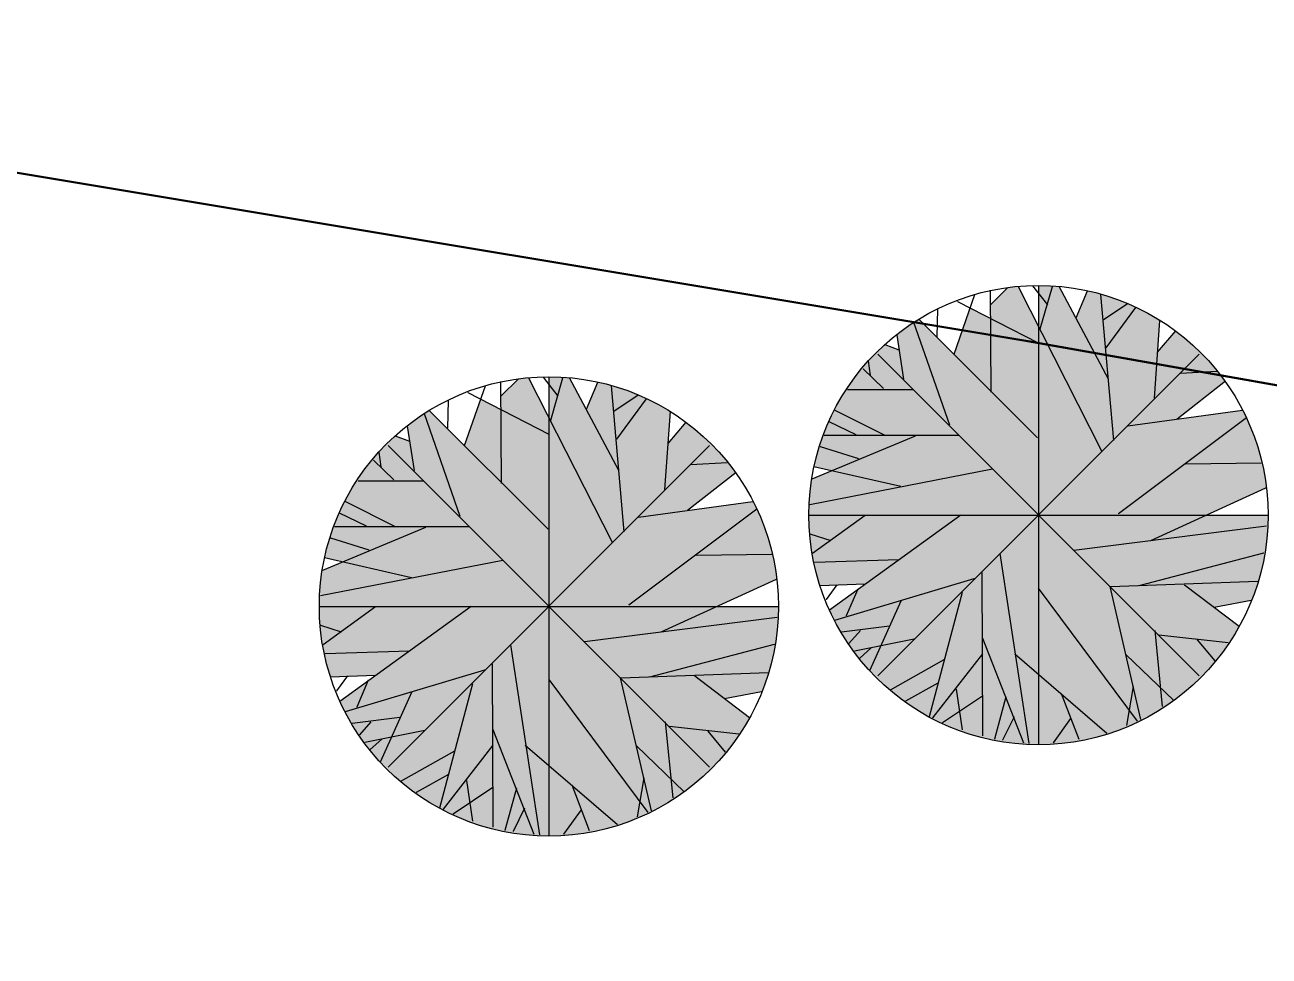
# Model space of a CAD drawing. Header units: inches. Extents: x 1352 to 5457, y 84 to 1168.
# Drawn here: x 1370.191 to 1371.106, y 182.15 to 182.834 of the extents above; entities that cross this region are included whole.
import ezdxf

# ---------------------------------------------------------------- set-up
doc = ezdxf.new("R2010")
doc.units = ezdxf.units.IN
doc.header["$MEASUREMENT"] = 0
doc.linetypes.add('ACAD_ISO10W100', pattern=[18, 12, -3, 0, -3])
for name, color, linetype, lineweight in [('boundary', 250, 'ACAD_ISO10W100', 50), ('CILL', 250, 'Continuous', 9), ('win', 250, 'Continuous', 30)]:
    doc.layers.add(name, color=color, linetype=linetype, lineweight=lineweight)

# ---------------------------------------------------------------- blocks, each defined once
blk = doc.blocks.new('Tree - deciduous plan')
for p, q in [((-12.5388, 54.9406), (-7.9613, 59.4546)), ((-12.3627, 32.1443), (-12.5388, 58.7776)), ((-5.3205, 59.6806), (16.5105, 16.7963)), ((2.426, 54.9406), (-1.4472, 59.9056)), ((0, 59.9996), (0, -60)), ((0.4894, 48.6208), (3.6584, 59.6806)), ((18.2711, 35.5298), (5.419, 59.6806)), ((9.8203, 51.5549), (12.8133, 58.5516)), ((-22.0458, 42.0753), (-16.5881, 57.6486)), ((-21.1656, 55.8436), (-0.0388, 45.0094)), ((19.6795, 19.5047), (16.3344, 57.6486)), ((-26.4472, 46.5894), (-26.2712, 53.8116)), ((17.0387, 51.1035), (23.2006, 55.1666)), ((17.7429, 43.6552), (25.4894, 54.2636)), ((-32.6092, 50.4264), (-23.2782, 23.5674)), ((-31.2008, 51.1035), (-0.2149, 20.1818)), ((31.6513, 50.8778), (30.2429, 30.5643)), ((-37.0107, 47.0408), (-35.25, 35.5298)), ((31.1232, 42.5267), (35.8767, 48.1693)), ((-40.1797, 44.558), (-36.4825, 43.2038)), ((-43.8768, 36.4326), (-44.405, 40.2696)), ((42, 42), (-42, -42)), ((42, -42), (-42, 42)), ((-45.8134, 38.2383), (-40.5318, 33.0471)), ((37.1091, 37.1098), (46.6161, 37.5612)), ((-49.8627, 32.8214), (-32.7853, 32.8214)), ((36.2288, 25.1474), (48.9049, 35.0784)), ((-53.2078, 27.4044), (-40.1797, 20.859)), ((23.3767, 23.3417), (53.3063, 27.4044)), ((-54.7923, 24.4702), (-47.75, 21.0847)), ((54.3626, 25.3731), (20.9119, 0.3198)), ((-32.2571, 20.6333), (-59.1937, 9.348)), ((-56.0247, 20.859), (-20.8134, 20.859)), ((-57.081, 17.9248), (-47.0458, 14.7649)), ((38.5175, 13.4107), (58.2359, 13.6364)), ((-59.7219, 2.8025), (-12.0106, 12.0565)), ((-58.6656, 12.7336), (-35.9543, 7.5424)), ((29.3626, -6.6771), (59.4682, 7.091)), ((-54.6162, -24.7335), (-20.2853, 0.0941)), ((-60, 0), (60, 0)), ((-45.2853, -0.1316), (-59.0177, -10.0627)), ((9.2922, -9.1598), (59.6443, -2.8401)), ((-59.7219, -4.8714), (-54.2641, -6.6771)), ((-58.4895, -12.3197), (-36.4825, -11.6426)), ((-10.074, -10.0627), (-2.5036, -59.7178)), ((26.3697, -18.4138), (58.9401, -9.8369)), ((-14.8275, -15.0282), (-14.6515, -57.6865)), ((-57.081, -18.4138), (-45.2853, -17.9624)), ((-52.6797, -18.188), (-55.4966, -22.0251)), ((-53.2078, -27.442), (-16.7641, -16.6081)), ((-47.2219, -19.3166), (-50.2148, -26.3135)), ((-0.0388, -19.0909), (25.8415, -53.8495)), ((18.6232, -18.6394), (26.7218, -53.3981)), ((18.7992, -18.6394), (57.3556, -17.2853)), ((38.1654, -18.188), (52.426, -29.0219)), ((-35.9543, -22.4765), (-44.0529, -40.5329)), ((-19.9331, -20.2194), (-28.5599, -52.721)), ((45.9119, -24.0564), (55.595, -22.2508)), ((-38.9472, -29.0219), (-51.4472, -30.6018)), ((-46.5177, -30.1504), (-49.5106, -33.536)), ((-32.4331, -32.4075), (-48.1021, -35.5674)), ((-14.6515, -32.1818), (-3.912, -59.4922)), ((30.419, -30.1504), (32.3556, -50.0125)), ((31.4753, -31.279), (49.6091, -33.3103)), ((-43.7008, -34.6645), (-46.6937, -37.373)), ((41.5105, -32.6332), (46.088, -38.0501)), ((-24.6867, -37.8244), (-38.7712, -45.7241)), ((-14.6515, -36.2445), (-27.6797, -52.9467)), ((-6.2008, -36.2445), (17.919, -57.0094)), ((22.8485, -36.4702), (35.3485, -48.4326)), ((-26.2712, -43.9185), (-34.7219, -48.6583)), ((-21.5177, -45.4984), (-19.9331, -56.1065)), ((24.7852, -44.8213), (23.0246, -54.978)), ((-14.6515, -47.3041), (-25.0388, -54.3009)), ((-8.4895, -47.5298), (-11.4825, -58.5893)), ((5.9471, -46.6269), (10.5246, -58.5893)), ((-6.3768, -52.721), (-9.3698, -58.815)), ((8.4119, -53.1724), (3.8344, -59.4922))]:
    blk.add_line(p, q)
blk.add_circle((0, 0), 60)

msp = doc.modelspace()

# ---------------------------------------------------------------- hatches: boundary and pattern name
at = {"layer": 'CILL'}
h = msp.add_hatch(color=256, dxfattribs=at)
h.set_gradient(color1=(132, 132, 132), color2=(59, 59, 59), one_color=1, tint=0.23, name='INVSPHERICAL')
edge = h.paths.add_edge_path()
edge.add_spline(control_points=[(1371.28795, 188.78515), (1371.29401, 188.79605), (1371.38016, 188.95096), (1371.74049, 189.16791), (1372.20479, 189.54638), (1372.72989, 189.8256), (1373.15381, 190.07357), (1373.4987, 190.22059), (1373.82376, 190.32781), (1374.09847, 190.44358), (1374.25466, 190.62212), (1374.39091, 190.68131), (1374.40332, 190.81922), (1374.2156, 190.7923), (1374.02093, 190.72148), (1373.67942, 190.6588), (1373.3806, 190.77528), (1373.10282, 190.80357), (1372.86349, 190.891), (1372.64412, 190.96282), (1372.38685, 191.03562), (1372.21505, 191.19932), (1371.96552, 191.34059), (1371.82557, 191.44877), (1371.72991, 191.52308)], knot_values=[0.009211, 0.009211, 0.009211, 0.009211, 0.046546, 0.539907, 1.208852, 1.865806, 2.311008, 2.683694, 2.985286, 3.3442, 3.553442, 3.687186, 3.769735, 3.852568, 4.133111, 4.483745, 4.823009, 5.081125, 5.316284, 5.583142, 5.777249, 6.107853, 6.274839, 6.637362, 6.637362, 6.637362, 6.637362], degree=3, periodic=0)
edge.add_line((1371.28364, 188.7784), (1371.31356, 188.76118))
edge.add_line((1371.31356, 188.76118), (1371.25942, 188.64576))
edge.add_line((1371.25942, 188.64576), (1371.08661, 188.38854))
edge.add_line((1371.08661, 188.38854), (1370.98501, 187.98554))
edge.add_line((1370.98501, 187.98554), (1370.94083, 187.85299))
edge.add_spline(control_points=[(1370.94083, 187.85299), (1370.93485, 187.77512), (1371.05124, 187.52908), (1371.18316, 187.40111), (1371.59346, 187.19781), (1372.09969, 186.94618), (1372.5837, 186.68933), (1373.00797, 186.59085), (1373.38986, 186.56393), (1373.81882, 186.59501), (1374.29041, 186.59432), (1374.7806, 186.59976), (1375.27415, 186.5234), (1375.73474, 186.42965), (1376.22164, 186.38013), (1376.70211, 186.3547), (1377.1906, 186.35371), (1377.58902, 186.37649), (1377.92109, 186.37211), (1378.17868, 186.46899), (1378.46663, 186.52589), (1378.77664, 186.61274), (1379.00461, 186.61986), (1379.32021, 186.68265), (1379.23712, 186.45449), (1379.01506, 186.29367), (1378.67951, 186.02006), (1378.28772, 185.70557), (1377.86362, 185.33784), (1377.09006, 184.88649), (1376.24731, 184.11231), (1375.31942, 183.37358), (1374.47799, 183.01481), (1373.68155, 182.83965), (1373.06236, 182.45016), (1372.43576, 182.41703), (1372.14525, 182.33434), (1372.0044, 182.29426)], knot_values=[0.00262, 0.00262, 0.00262, 0.00262, 0.224025, 0.492507, 0.896826, 1.637111, 2.173286, 2.534515, 2.933893, 3.317712, 3.823001, 4.349242, 4.784728, 5.317714, 5.759175, 6.251064, 6.76124, 7.222455, 7.45137, 7.749246, 8.033676, 8.344077, 8.667469, 8.863238, 8.984777, 9.216771, 9.734745, 10.253509, 10.734276, 11.41278, 12.928508, 14.158439, 14.946241, 15.647425, 16.598805, 17.06497, 17.503678, 17.503678, 17.503678, 17.503678], degree=3, periodic=0)
edge.add_line((1372.00916, 182.29559), (1372.0046, 182.29346))
edge.add_line((1372.0046, 182.29346), (1372.22859, 181.38129))
edge.add_line((1372.22859, 181.38129), (1373.32152, 181.2556))
edge.add_spline(control_points=[(1373.32152, 181.2556), (1373.35361, 181.29115), (1373.41805, 181.36256), (1373.549, 181.46992), (1373.70733, 181.59271), (1373.86276, 181.78042), (1374.09284, 181.91091), (1374.30544, 182.07819), (1374.54399, 182.26285), (1374.81179, 182.33676), (1375.07525, 182.52639), (1375.37004, 182.66345), (1375.74349, 182.62154), (1375.92537, 182.93637), (1376.23125, 183.16335), (1376.64437, 183.5011), (1377.11212, 183.8498), (1377.56367, 184.26338), (1378.0136, 184.61496), (1378.46037, 184.91341), (1378.97627, 185.29736), (1379.52119, 185.75754), (1380.19155, 186.16978), (1380.73698, 186.41464), (1381.18052, 186.53746), (1381.51814, 186.53824), (1381.81417, 186.64218), (1382.13822, 186.50853), (1382.53254, 186.64293), (1382.99279, 186.71111), (1383.54983, 186.74675), (1384.13371, 186.82069), (1384.77642, 186.87618), (1385.48931, 187.02949), (1386.22393, 187.1957), (1386.88536, 187.42249), (1387.37385, 187.56499), (1387.80114, 187.82038), (1388.41644, 187.95572), (1389.11929, 188.06138), (1389.67903, 188.11777), (1389.96382, 188.10758), (1390.03532, 188.10502)], knot_values=[0, 0, 0, 0, 0.143475, 0.288124, 0.50709, 0.743747, 1.010696, 1.291032, 1.557981, 1.906933, 2.105772, 2.526417, 2.877368, 3.081567, 3.538499, 4.026121, 4.679909, 5.288004, 5.861363, 6.390961, 6.899332, 7.790092, 8.527498, 9.251465, 9.580094, 9.895565, 10.2648, 10.469097, 10.902667, 11.446386, 11.882162, 12.571422, 13.213883, 13.814248, 14.756996, 15.470095, 15.913491, 16.276082, 16.951885, 17.777629, 18.41764, 18.632208, 18.632208, 18.632208, 18.632208], degree=3, periodic=0)
edge.add_line((1390.03532, 188.10502), (1389.95321, 188.90776))
edge.add_spline(control_points=[(1389.95321, 188.90776), (1389.70309, 188.95417), (1389.32856, 189.02366), (1388.79879, 188.97882), (1388.35078, 188.89181), (1387.91157, 188.68963), (1387.36193, 188.53136), (1386.77689, 188.2196), (1386.00637, 187.95701), (1385.22292, 187.76656), (1384.55421, 187.61387), (1384.01355, 187.47825), (1383.5783, 187.45109), (1383.11015, 187.46516), (1382.70188, 187.41951), (1382.2309, 187.38161), (1381.71919, 187.36987), (1381.24467, 187.30453), (1380.81216, 187.41405), (1380.70647, 187.60494), (1380.57757, 187.6831)], knot_values=[0, 0, 0, 0, 27.843207, 41.692591, 58.33536, 77.850794, 94.701427, 121.197292, 150.531952, 184.155137, 210.002796, 226.163219, 245.461264, 257.795401, 277.749413, 290.614774, 309.881318, 334.061385, 343.421511, 356.534952, 356.534952, 356.534952, 356.534952], degree=3, periodic=0)
edge.add_line((1380.57757, 187.6831), (1379.86042, 187.6831))
edge.add_spline(control_points=[(1379.86042, 187.6831), (1379.85016, 187.67477), (1379.7749, 187.61031), (1379.5206, 187.52024), (1378.95647, 187.30807), (1378.27807, 187.08355), (1377.43954, 187.17579), (1376.68016, 187.29748), (1375.8198, 187.15534), (1375.09978, 187.34535), (1374.47002, 187.44248), (1373.9268, 187.49773), (1373.40535, 187.46835), (1372.9052, 187.50388), (1372.50851, 187.58478), (1372.168, 187.70956), (1372.03164, 187.96156), (1371.99182, 188.17837), (1372.02817, 188.39412), (1372.1425, 188.65096), (1372.37502, 188.86363), (1372.66297, 189.08548), (1372.95423, 189.30416), (1373.30016, 189.55389), (1373.67734, 189.74859), (1374.04878, 189.91829), (1374.30293, 190.15193), (1374.62613, 190.25214), (1374.90897, 190.4682), (1375.14792, 190.77592), (1375.10244, 191.11663), (1374.95441, 191.29016), (1374.82213, 191.41304), (1374.60288, 191.45601), (1374.30814, 191.44978), (1374.00183, 191.44132), (1373.70131, 191.4465), (1373.32968, 191.42342), (1372.77783, 191.64153), (1372.37368, 191.89705), (1372.13679, 192.04682)], knot_values=[384.120756, 384.120756, 384.120756, 384.120756, 385.530538, 394.726927, 416.888392, 450.469006, 475.291221, 507.987496, 535.162945, 569.717752, 588.697586, 605.537117, 629.712076, 646.19915, 660.406382, 674.911895, 683.649539, 690.581078, 698.955886, 707.325048, 721.120583, 732.925509, 747.555543, 761.219383, 779.86479, 794.267161, 805.973974, 817.21606, 830.822888, 844.956549, 857.838234, 864.61592, 869.985577, 877.322839, 888.301624, 902.694515, 910.987604, 921.475876, 943.372459, 974.382834, 974.382834, 974.382834, 974.382834], degree=3, periodic=0)
edge.add_line((1372.13679, 192.04682), (1371.72991, 191.52308))
h.paths.add_polyline_path([(1382.97495, 186.76217), (1385.73407, 187.27631), (1385.66303, 187.65754), (1382.90391, 187.14339)], flags=24)
h.paths.add_polyline_path([(1371.79137, 188.57992), (1373.44903, 189.68422), (1373.23403, 190.00695), (1371.57637, 188.90265)], flags=24)
h.paths.add_polyline_path([(1375.79396, 183.0464), (1378.53555, 184.97201), (1378.31267, 185.28935), (1375.57107, 183.36374)], flags=24)
h = msp.add_hatch(color=256, dxfattribs=at)
h.set_gradient(color1=(255, 255, 0), color2=(179, 179, 0), one_color=1, tint=0.35)
edge = h.paths.add_edge_path()
edge.add_line((1368.27391, 183.09209), (1367.82199, 182.88438))
edge.add_line((1367.82199, 182.88438), (1367.47961, 183.48632))
edge.add_line((1367.47961, 183.48632), (1367.02227, 183.2758))
edge.add_line((1367.02227, 183.2758), (1366.69911, 183.85858))
edge.add_line((1366.69911, 183.85858), (1366.3483, 183.7033))
edge.add_line((1366.3483, 183.7033), (1366.05532, 184.25313))
edge.add_line((1366.05532, 184.25313), (1365.6091, 184.04817))
edge.add_line((1365.6091, 184.04817), (1365.28056, 184.65272))
edge.add_line((1365.28056, 184.65272), (1364.82568, 184.44241))
edge.add_line((1364.82568, 184.44241), (1364.49703, 185.06089))
edge.add_line((1364.49703, 185.06089), (1364.02312, 184.85042))
edge.add_line((1364.02312, 184.85042), (1363.69957, 185.49065))
edge.add_line((1363.69957, 185.49065), (1363.19796, 185.25912))
edge.add_line((1363.19796, 185.25912), (1362.8469, 185.93909))
edge.add_line((1362.8469, 185.93909), (1362.42135, 185.71938))
edge.add_line((1362.42135, 185.71938), (1362.12238, 186.29844))
edge.add_line((1362.12238, 186.29844), (1361.76841, 186.14775))
edge.add_line((1361.76841, 186.14775), (1361.51599, 186.62137))
edge.add_line((1361.51599, 186.62137), (1360.57739, 186.23212))
edge.add_line((1360.57739, 186.23212), (1360.8624, 185.54489))
edge.add_line((1360.8624, 185.54489), (1360.29813, 185.31088))
edge.add_line((1360.29813, 185.31088), (1360.44683, 184.77116))
edge.add_line((1360.44683, 184.77116), (1359.93436, 184.62997))
edge.add_line((1359.93436, 184.62997), (1360.0667, 184.14962))
edge.add_line((1360.0667, 184.14962), (1359.58987, 183.98005))
edge.add_line((1359.58987, 183.98005), (1359.73606, 183.50164))
edge.add_line((1359.73606, 183.50164), (1359.25045, 183.32942))
edge.add_line((1359.25045, 183.32942), (1359.79494, 181.49692))
edge.add_line((1359.79494, 181.49692), (1359.37089, 181.37092))
edge.add_line((1359.37089, 181.37092), (1359.55561, 180.74925))
edge.add_line((1359.55561, 180.74925), (1359.12559, 180.58872))
edge.add_line((1359.12559, 180.58872), (1359.3088, 180.00898))
edge.add_line((1359.3088, 180.00898), (1358.82631, 179.8565))
edge.add_line((1358.82631, 179.8565), (1359.00104, 179.30358))
edge.add_line((1359.00104, 179.30358), (1358.52431, 179.11776))
edge.add_line((1358.52431, 179.11776), (1358.66291, 178.61704))
edge.add_line((1358.66291, 178.61704), (1358.09458, 178.45972))
edge.add_line((1358.09458, 178.45972), (1358.25161, 177.80468))
edge.add_line((1358.25161, 177.80468), (1357.69473, 177.67118))
edge.add_line((1357.69473, 177.67118), (1357.78827, 176.73375))
edge.add_spline(control_points=[(1357.80357, 176.72149), (1357.79847, 176.7256), (1357.79337, 176.72971), (1357.78829, 176.7335)], knot_values=[1.7019, 1.7019, 1.7019, 1.7019, 1.71866, 1.71866, 1.71866, 1.71866], degree=3, periodic=0)
edge.add_line((1357.78829, 176.7335), (1357.79174, 176.699))
edge.add_line((1357.79174, 176.699), (1362.67238, 174.36973))
edge.add_line((1362.67238, 174.36973), (1364.00319, 174.87081))
edge.add_spline(control_points=[(1364.00319, 174.87081), (1364.06778, 174.91888), (1364.23527, 175.05004), (1364.43383, 175.23772), (1364.68588, 175.3033), (1364.92848, 175.32894), (1365.17644, 175.43361), (1365.42916, 175.4487), (1365.69338, 175.6081), (1365.98037, 175.66875), (1366.21265, 175.7123), (1366.27281, 175.72538)], knot_values=[0.506259, 0.506259, 0.506259, 0.506259, 0.747233, 1.14011, 1.302012, 1.517999, 1.870484, 2.100038, 2.259264, 2.782561, 2.967498, 2.967498, 2.967498, 2.967498], degree=3, periodic=0)
edge.add_line((1366.27281, 175.72538), (1369.93396, 177.1039))
edge.add_line((1369.93396, 177.1039), (1369.59464, 178.00509))
edge.add_line((1369.59464, 178.00509), (1370.56047, 178.40218))
edge.add_spline(control_points=[(1370.56047, 178.40218), (1370.57029, 178.47176), (1370.59809, 178.6521), (1370.64775, 178.90021), (1370.77276, 179.05536), (1370.83445, 179.08472)], knot_values=[8.618229, 8.618229, 8.618229, 8.618229, 8.829096, 9.16558, 9.375133, 9.375133, 9.375133, 9.375133], degree=3, periodic=0)
edge.add_spline(control_points=[(1370.83445, 179.08472), (1370.8359, 179.13269), (1370.85499, 179.23814), (1370.83958, 179.3522), (1370.84162, 179.41332)], knot_values=[2.791671, 2.791671, 2.791671, 2.791671, 2.935253, 3.118951, 3.118951, 3.118951, 3.118951], degree=3, periodic=0)
edge.add_spline(control_points=[(1370.84162, 179.41332), (1370.79674, 179.41464), (1370.51303, 179.41686), (1369.9683, 179.25105), (1369.31299, 178.79335), (1368.79249, 178.33339), (1368.28401, 177.9719), (1367.95991, 177.90638), (1367.77921, 177.86463)], knot_values=[5.849557, 5.849557, 5.849557, 5.849557, 5.98421, 6.701382, 7.501189, 8.368106, 8.794855, 9.346438, 9.346438, 9.346438, 9.346438], degree=3, periodic=0)
edge.add_arc((1366.34751, 178.89415), 1.76343, 299.97613, 324.28059, ccw=False)
edge.add_arc((1365.57622, 179.82053), 2.95839, 280.89326, 303.95472, ccw=False)
edge.add_arc((1365.878, 181.55833), 4.65001, 259.90702, 273.17188, ccw=False)
edge.add_arc((1365.60261, 179.6539), 2.7275, 238.4062, 258.59165, ccw=False)
edge.add_line((1364.17368, 177.33066), (1363.3265, 177.07665))
edge.add_line((1363.3265, 177.07665), (1363.14359, 177.65796))
edge.add_line((1363.14359, 177.65796), (1362.45633, 177.47795))
edge.add_line((1362.45633, 177.47795), (1362.28659, 178.01434))
edge.add_line((1362.28659, 178.01434), (1361.57657, 177.82034))
edge.add_line((1361.57657, 177.82034), (1361.17103, 179.14078))
edge.add_line((1361.17103, 179.14078), (1361.65673, 179.28394))
edge.add_line((1361.65673, 179.28394), (1361.45278, 179.98769))
edge.add_line((1361.45278, 179.98769), (1361.962, 180.13389))
edge.add_line((1361.962, 180.13389), (1361.6351, 181.27244))
edge.add_line((1361.6351, 181.27244), (1362.09347, 181.41106))
edge.add_line((1362.09347, 181.41106), (1361.93829, 181.92419))
edge.add_arc((1364.45622, 182.51493), 2.5863, 175.3812, 193.20355, ccw=False)
edge.add_arc((1362.91081, 182.57266), 1.04341, 139.54557, 171.70456, ccw=False)
edge.add_arc((1362.73353, 182.73584), 0.80269, 101.24832, 140.19809, ccw=False)
edge.add_arc((1362.73702, 182.96056), 0.58487, 65.21466, 105.88223, ccw=False)
edge.add_arc((1362.79156, 182.90551), 0.61628, 34.73911, 71.97923, ccw=False)
edge.add_line((1363.29799, 183.25669), (1363.93478, 182.12546))
edge.add_line((1363.93478, 182.12546), (1364.37007, 182.35168))
edge.add_line((1364.37007, 182.35168), (1364.69344, 181.74705))
edge.add_line((1364.69344, 181.74705), (1365.14325, 181.97129))
edge.add_line((1365.14325, 181.97129), (1365.55118, 181.17561))
edge.add_line((1365.55118, 181.17561), (1366.00664, 181.39012))
edge.add_line((1366.00664, 181.39012), (1366.38155, 180.68903))
edge.add_line((1366.38155, 180.68903), (1366.80152, 180.91749))
edge.add_line((1366.80152, 180.91749), (1367.14329, 180.28924))
edge.add_line((1367.14329, 180.28924), (1367.56912, 180.4814))
edge.add_arc((1365.11174, 178.56091), 3.11881, 22.80526, 38.00834, ccw=False)
edge.add_arc((1366.00407, 179.00795), 2.12401, -14.03588, 21.0185, ccw=False)
edge.add_arc((1366.34751, 178.89415), 1.76343, 324.28059, 346.84484, ccw=False)
edge.add_spline(control_points=[(1367.77921, 177.86463), (1367.95991, 177.90638), (1368.28401, 177.9719), (1368.79249, 178.33339), (1369.31299, 178.79335), (1369.9683, 179.25105), (1370.51303, 179.41686), (1370.79674, 179.41464), (1370.84162, 179.41332)], knot_values=[5.849557, 5.849557, 5.849557, 5.849557, 6.40114, 6.827889, 7.694806, 8.494613, 9.211785, 9.346438, 9.346438, 9.346438, 9.346438], degree=3, periodic=0)
edge.add_spline(control_points=[(1370.84162, 179.41332), (1370.84262, 179.44327), (1370.8529, 179.52771), (1370.93613, 179.64312), (1371.02597, 179.83819), (1371.17847, 180.02255), (1371.4064, 180.21223), (1371.59062, 180.39005), (1371.79257, 180.57564), (1372.01872, 180.66647), (1372.19922, 180.82144), (1372.42234, 180.91217), (1372.5942, 180.96559), (1373.04831, 181.13402), (1372.9441, 181.08277)], knot_values=[0, 0, 0, 0, 0.090004, 0.259779, 0.409824, 0.737639, 0.962733, 1.300079, 1.506953, 1.779702, 2.014814, 2.228228, 2.44329, 2.791671, 2.791671, 2.791671, 2.791671], degree=3, periodic=0)
edge.add_line((1372.9441, 181.08277), (1373.32152, 181.2556))
edge.add_line((1373.32152, 181.2556), (1372.22859, 181.38129))
edge.add_line((1372.22859, 181.38129), (1372.0046, 182.29346))
edge.add_line((1372.0046, 182.29346), (1370.28673, 181.48826))
edge.add_line((1370.28673, 181.48826), (1369.81055, 182.31083))
edge.add_line((1369.81055, 182.31083), (1369.36103, 182.0903))
edge.add_line((1369.36103, 182.0903), (1369.04349, 182.69229))
edge.add_line((1369.04349, 182.69229), (1368.59431, 182.48721))
edge.add_line((1368.59431, 182.48721), (1368.27391, 183.09209))
h.paths.add_polyline_path([(1361.28108, 183.64737), (1363.00816, 184.14832), (1362.90013, 184.52076), (1361.17305, 184.01981)], flags=24)
h.paths.add_polyline_path([(1366.72514, 181.25775), (1368.45221, 181.7587), (1368.34419, 182.13114), (1366.61711, 181.63019)], flags=24)
h = msp.add_hatch(color=256, dxfattribs=at)
h.set_gradient(color1=(132, 132, 132), color2=(59, 59, 59), one_color=1, tint=0.23, name='INVSPHERICAL')
edge = h.paths.add_edge_path()
edge.add_spline(control_points=[(1356.19204, 166.31926), (1356.53493, 166.22515), (1357.18618, 166.0464), (1358.4776, 166.01474), (1359.7981, 165.35475), (1361.24338, 165.22518), (1362.40373, 165.23977), (1363.55649, 165.09618), (1364.87173, 164.83451), (1366.2346, 165.60728), (1367.28475, 166.68088), (1368.36466, 167.6373), (1369.18308, 168.43333), (1369.92111, 169.01581), (1370.55759, 169.46223), (1371.1815, 169.91223), (1371.75418, 170.13391), (1372.28329, 170.27347), (1372.86702, 170.33444), (1373.43718, 170.23161), (1374.08407, 170.18538), (1374.67335, 170.14697), (1375.21455, 170.16995), (1375.85967, 170.31261), (1376.55403, 170.35783), (1377.41698, 170.72661), (1378.25354, 170.98551), (1379.20148, 171.41233), (1380.03087, 171.85646), (1380.91518, 172.35696), (1381.70422, 172.94755), (1382.48088, 173.54941), (1383.27318, 173.997), (1383.8472, 174.53689), (1384.47859, 175.08332), (1384.99596, 175.75211), (1385.56426, 176.48192), (1386.14537, 177.14433), (1386.84484, 177.66744), (1387.48832, 178.14521), (1387.94081, 178.7435), (1388.38198, 179.32462), (1388.61888, 179.92262), (1388.90382, 180.47303), (1389.08605, 180.99385), (1389.31274, 181.44225), (1389.57943, 181.78256), (1389.86151, 181.96343), (1390.12198, 182.37135), (1390.49139, 182.31172), (1390.75479, 182.2692)], knot_values=[0, 0, 0, 0, 1.063776, 2.020416, 3.830933, 5.377, 6.327777, 7.305886, 8.885266, 10.164537, 11.780417, 13.417536, 14.483073, 15.204084, 16.233958, 16.819058, 17.502334, 18.059629, 18.459397, 19.251459, 19.78235, 20.406361, 21.023284, 21.397395, 22.387487, 23.084069, 24.193255, 25.015781, 26.196553, 27.016503, 28.060248, 29.148736, 29.962946, 30.775486, 31.503139, 32.464353, 33.29957, 34.284247, 35.090844, 35.917442, 36.671443, 37.329314, 38.09718, 38.587242, 39.187997, 39.748607, 40.089757, 40.467556, 40.749297, 41.449273, 41.449273, 41.449273, 41.449273], degree=3, periodic=0)
edge.add_line((1390.75479, 182.2692), (1390.75479, 185.1328))
edge.add_spline(control_points=[(1390.75479, 185.1328), (1390.59539, 185.11444), (1388.9889, 183.9046), (1388.54559, 183.32571), (1388.13549, 182.83827), (1387.72647, 182.32216), (1387.21255, 181.71632), (1386.71857, 181.27794), (1386.41935, 180.98056), (1386.33945, 180.90173)], knot_values=[0, 0, 0, 0, 59.842, 81.806025, 101.890118, 126.530118, 155.614172, 188.511879, 200.488851, 200.488851, 200.488851, 200.488851], degree=3, periodic=0)
edge.add_line((1386.33945, 180.90173), (1385.92648, 180.58343))
edge.add_line((1385.92648, 180.58343), (1386.32875, 179.82957))
edge.add_spline(control_points=[(1386.32875, 179.82957), (1386.19429, 179.71481), (1385.96877, 179.52234), (1385.52852, 179.20567), (1385.17483, 178.8262), (1384.75469, 178.36004), (1384.40823, 177.94296), (1384.1298, 177.48086), (1383.90388, 177.09148), (1383.62121, 176.6771), (1383.28121, 176.26397), (1382.89524, 175.89281), (1382.58066, 175.52989), (1382.25531, 175.23583), (1381.95674, 175.0137), (1381.7068, 174.78555), (1381.47948, 174.56314), (1381.21878, 174.35799), (1380.77831, 174.03086), (1380.05772, 173.61407), (1379.12525, 173.14035), (1378.16705, 172.71624), (1377.35971, 172.27035), (1376.66802, 172.1131), (1376.19936, 171.99121), (1375.81452, 172.09013), (1375.52322, 172.16838), (1375.33138, 172.22608), (1375.31032, 172.23242)], knot_values=[0, 0, 0, 0, 0.530206, 0.889252, 1.623992, 2.077042, 2.774824, 3.244516, 3.693448, 4.125357, 4.747995, 5.294375, 5.730304, 6.187368, 6.606596, 6.845691, 7.201962, 7.560023, 7.839667, 8.847639, 10.050698, 10.975631, 11.996193, 12.789851, 13.108436, 13.42118, 13.955997, 14.021954, 14.021954, 14.021954, 14.021954], degree=3, periodic=0)
edge.add_line((1375.31032, 172.23242), (1373.9782, 171.89872))
edge.add_line((1373.9782, 171.89872), (1371.91276, 171.34487))
edge.add_line((1371.91276, 171.34487), (1370.84168, 171.09095))
edge.add_line((1370.84168, 171.09095), (1370.28799, 170.88237))
edge.add_line((1370.28799, 170.88237), (1369.1806, 170.41079))
edge.add_spline(control_points=[(1369.1806, 170.41079), (1369.00514, 170.20815), (1368.54761, 169.67974), (1368.03744, 169.20153), (1367.72292, 168.90671)], knot_values=[0, 0, 0, 0, 0.803708, 2.095741, 2.095741, 2.095741, 2.095741], degree=3, periodic=0)
edge.add_spline(control_points=[(1367.72292, 168.90671), (1367.61704, 168.77278), (1367.26268, 168.51485), (1366.97041, 168.12073), (1366.71337, 167.83793), (1366.50623, 167.68849), (1366.23004, 167.67928), (1365.90882, 167.75342), (1365.54939, 167.75314), (1365.41526, 167.93918), (1365.36473, 168.00926)], knot_values=[0, 0, 0, 0, 0.524837, 1.215773, 1.495582, 1.668734, 1.966117, 2.275986, 2.687194, 2.935724, 2.935724, 2.935724, 2.935724], degree=3, periodic=0)
edge.add_spline(control_points=[(1365.36473, 168.00926), (1364.93832, 168.22436), (1363.92348, 168.7363), (1362.70491, 169.58059), (1361.9805, 170.26244), (1361.73609, 170.4925)], knot_values=[0, 0, 0, 0, 1.432485, 3.409316, 4.415924, 4.415924, 4.415924, 4.415924], degree=3, periodic=0)
edge.add_line((1361.73609, 170.4925), (1361.23232, 169.3511))
edge.add_spline(control_points=[(1361.23232, 169.3511), (1361.27137, 169.33387), (1361.70397, 169.14268), (1362.53999, 168.62394), (1363.59116, 167.62416), (1364.45372, 167.2344), (1365.61483, 166.66225), (1363.85878, 166.61291), (1363.11466, 166.67158), (1361.76933, 166.60396), (1360.60385, 166.88656), (1359.66515, 167.10833), (1359.31718, 167.19054)], knot_values=[0, 0, 0, 0, 0.127994, 1.418325, 2.965604, 4.244088, 4.750853, 5.796578, 7.102422, 7.83474, 9.653898, 10.725492, 10.725492, 10.725492, 10.725492], degree=3, periodic=0)
edge.add_line((1359.31718, 167.19054), (1359.21625, 166.65724))
edge.add_line((1359.21625, 166.65724), (1358.36546, 166.80871))
edge.add_line((1358.36546, 166.80871), (1358.59025, 167.8419))
edge.add_line((1358.59025, 167.8419), (1358.36858, 167.88619))
edge.add_line((1358.36858, 167.88619), (1357.8011, 168.07222))
edge.add_line((1357.8011, 168.07222), (1357.02969, 168.45315))
edge.add_line((1357.02969, 168.45315), (1356.83607, 168.57474))
edge.add_line((1356.83607, 168.57474), (1356.19204, 166.31926))
h.paths.add_polyline_path([(1370.00545, 169.84262), (1372.06156, 170.58532), (1371.92973, 170.95029), (1369.87362, 170.20758)], flags=24)
h.paths.add_polyline_path([(1386.61477, 180.37698), (1387.29107, 181.00148), (1387.03666, 181.27699), (1386.36037, 180.65249)], flags=24)
h.paths.add_polyline_path([(1385.87353, 177.93671), (1388.05033, 179.94678), (1387.78707, 180.23187), (1385.61028, 178.2218)], flags=24)
h.paths.add_polyline_path([(1362.07725, 169.3403), (1365.24495, 167.21236), (1365.46134, 167.53447), (1362.29364, 169.66241)], flags=24)
h = msp.add_hatch(color=256, dxfattribs=at)
h.set_gradient(color1=(0, 204, 51), color2=(46, 255, 98), one_color=1, tint=0.59, name='INVSPHERICAL')
h.paths.add_polyline_path([(1371.07314, 182.57228, 0.013628), (1371.06758, 182.5796), (1371.04038, 182.57831), (1371.00164, 182.53957), (1371.03764, 182.54446)])
h.paths.add_polyline_path([(1371.08612, 182.55104), (1371.00164, 182.53957), (1370.93601, 182.47394), (1371.05965, 182.47394), (1371.10356, 182.49402, 0.08904)])
h.paths.add_polyline_path([(1371.02505, 182.61729, 0.070169), (1370.98193, 182.63632), (1370.99132, 182.52925), (1371.04038, 182.57831), (1371.06758, 182.5796, 0.063606), (1371.0368, 182.60928), (1371.02339, 182.59336)])
h.paths.add_polyline_path([(1370.98741, 182.57385), (1370.95113, 182.64201, 0.02244), (1370.93601, 182.64269), (1370.93601, 182.47394), (1370.99132, 182.52925)])
h.paths.add_polyline_path([(1370.98193, 182.63632, 0.014988), (1370.97212, 182.63878), (1370.96353, 182.61871), (1370.98741, 182.57385)], flags=17)
h.paths.add_polyline_path([(1370.92093, 182.64201, 0.01083), (1370.91367, 182.6412), (1370.90081, 182.62853), (1370.90088, 182.61849), (1370.93601, 182.60047), (1370.93601, 182.6124)])
h.paths.add_polyline_path([(1370.90088, 182.61849), (1370.88589, 182.62618), (1370.87393, 182.59205), (1370.90124, 182.5648)])
h.paths.add_polyline_path([(1370.93601, 182.60047), (1370.90088, 182.61849), (1370.90124, 182.5648), (1370.848, 182.61792, 0.029164), (1370.83185, 182.6067), (1370.83358, 182.59538), (1370.823, 182.59926, 0.090602), (1370.78599, 182.5512), (1370.823, 182.5326), (1370.87734, 182.5326), (1370.93601, 182.47394)])
h.paths.add_polyline_path([(1370.87734, 182.5326), (1370.823, 182.5326), (1370.78599, 182.5512, 0.065557), (1370.7711, 182.50973), (1370.78476, 182.50661), (1370.7693, 182.50014, 0.03899), (1370.76726, 182.47394), (1370.93601, 182.47394)])
h.paths.add_polyline_path([(1370.87859, 182.47394), (1370.76726, 182.47394, 0.020209), (1370.76781, 182.46031), (1370.78325, 182.4552), (1370.76969, 182.4454, 0.035514), (1370.7754, 182.42215), (1370.80874, 182.42342)], flags=16)
h.paths.add_polyline_path([(1370.93601, 182.47394), (1370.87859, 182.47394), (1370.7823, 182.4043, 0.027559), (1370.79089, 182.38782), (1370.82664, 182.39234), (1370.82013, 182.37782), (1370.84488, 182.38281)], flags=17)
h.paths.add_polyline_path([(1370.93601, 182.47394), (1370.90768, 182.44561), (1370.91895, 182.37167), (1370.93601, 182.35699)])
h.paths.add_polyline_path([(1370.93601, 182.35699), (1370.91895, 182.37167), (1370.90768, 182.44561), (1370.84488, 182.38281), (1370.82013, 182.37782), (1370.81194, 182.35956, 0.030609), (1370.82683, 182.34526), (1370.86684, 182.36771), (1370.85565, 182.32555, 0.124716), (1370.93601, 182.30519)], flags=17)
h.paths.add_polyline_path([(1370.93601, 182.4201), (1370.93601, 182.30519, 0.158969), (1371.03551, 182.33764), (1371.00001, 182.37161), (1371.00564, 182.34745), (1371.00271, 182.33052)], flags=17)
h.paths.add_polyline_path([(1370.98837, 182.42157), (1370.93601, 182.47394), (1370.93601, 182.4201), (1371.00271, 182.33052), (1371.00564, 182.34745)])
h.paths.add_polyline_path([(1371.10476, 182.47394), (1371.05965, 182.47394), (1371.0189, 182.4553), (1370.96181, 182.44813), (1370.98845, 182.4215), (1371.09761, 182.42533, 0.073172)])
h.paths.add_polyline_path([(1371.06509, 182.40627), (1371.09275, 182.41143, 0.021827), (1371.09761, 182.42533), (1370.98845, 182.4215), (1371.02164, 182.3883), (1371.02566, 182.34706), (1371.03551, 182.33764, 0.109035), (1371.08363, 182.39218)])
h.paths.add_polyline_path([(1370.93601, 182.30519, 0.158969), (1371.03551, 182.33764), (1371.02566, 182.34706), (1371.02164, 182.3883), (1370.98837, 182.42157), (1371.00564, 182.34745), (1371.00271, 182.33052), (1370.93601, 182.4201)])
h.paths.add_polyline_path([(1370.90768, 182.44561), (1370.93601, 182.47394), (1370.87859, 182.47394), (1370.7823, 182.4043, 0.294446), (1370.93601, 182.30519), (1370.93601, 182.35699), (1370.91895, 182.37167)])
h.paths.add_polyline_path([(1370.87859, 182.47394), (1370.76726, 182.47394, 0.078145), (1370.7754, 182.42215), (1370.80874, 182.42342)])
h = msp.add_hatch(color=256, dxfattribs=at)
h.set_gradient(color1=(0, 204, 51), color2=(46, 255, 98), one_color=1, tint=0.59, name='INVSPHERICAL')
h.paths.add_polyline_path([(1370.71334, 182.50518, 0.013628), (1370.70778, 182.51251), (1370.68058, 182.51122), (1370.64184, 182.47248), (1370.67783, 182.47736)])
h.paths.add_polyline_path([(1370.72631, 182.48395), (1370.64184, 182.47248), (1370.5762, 182.40685), (1370.69985, 182.40685), (1370.74375, 182.42692, 0.08904)])
h.paths.add_polyline_path([(1370.66524, 182.55019, 0.070169), (1370.62212, 182.56923), (1370.63151, 182.46215), (1370.68058, 182.51122), (1370.70778, 182.51251, 0.063606), (1370.67699, 182.54219), (1370.66358, 182.52627)])
h.paths.add_polyline_path([(1370.6276, 182.50675), (1370.59133, 182.57492, 0.02244), (1370.5762, 182.5756), (1370.5762, 182.40685), (1370.63151, 182.46215)])
h.paths.add_polyline_path([(1370.62212, 182.56923, 0.014988), (1370.61231, 182.57169), (1370.60373, 182.55162), (1370.6276, 182.50675)], flags=17)
h.paths.add_polyline_path([(1370.56113, 182.57492, 0.01083), (1370.55386, 182.57411), (1370.54101, 182.56144), (1370.54108, 182.55139), (1370.5762, 182.53338), (1370.5762, 182.5453)])
h.paths.add_polyline_path([(1370.54108, 182.55139), (1370.52608, 182.55908), (1370.51412, 182.52496), (1370.54143, 182.4977)])
h.paths.add_polyline_path([(1370.5762, 182.53338), (1370.54108, 182.55139), (1370.54143, 182.4977), (1370.4882, 182.55083, 0.029164), (1370.47204, 182.53961), (1370.47377, 182.52829), (1370.46319, 182.53217, 0.090602), (1370.42618, 182.48411), (1370.4632, 182.46551), (1370.51754, 182.46551), (1370.5762, 182.40685)])
h.paths.add_polyline_path([(1370.51754, 182.46551), (1370.4632, 182.46551), (1370.42618, 182.48411, 0.065557), (1370.41129, 182.44264), (1370.42495, 182.43952), (1370.4095, 182.43304, 0.03899), (1370.40745, 182.40685), (1370.5762, 182.40685)])
h.paths.add_polyline_path([(1370.51879, 182.40685), (1370.40745, 182.40685, 0.020209), (1370.408, 182.39322), (1370.42345, 182.38811), (1370.40988, 182.3783, 0.035514), (1370.4156, 182.35505), (1370.44893, 182.35633)], flags=16)
h.paths.add_polyline_path([(1370.5762, 182.40685), (1370.51879, 182.40685), (1370.42249, 182.33721, 0.027559), (1370.43108, 182.32072), (1370.46684, 182.32524), (1370.46032, 182.31073), (1370.48508, 182.31572)], flags=17)
h.paths.add_polyline_path([(1370.5762, 182.40685), (1370.54787, 182.37852), (1370.55915, 182.30458), (1370.5762, 182.28989)])
h.paths.add_polyline_path([(1370.5762, 182.28989), (1370.55915, 182.30458), (1370.54787, 182.37852), (1370.48508, 182.31572), (1370.46032, 182.31073), (1370.45213, 182.29246, 0.030609), (1370.46703, 182.27817), (1370.50704, 182.30061), (1370.49585, 182.25846, 0.124716), (1370.5762, 182.2381)], flags=17)
h.paths.add_polyline_path([(1370.5762, 182.35301), (1370.5762, 182.2381, 0.158969), (1370.6757, 182.27055), (1370.64021, 182.30452), (1370.64584, 182.28036), (1370.6429, 182.26343)], flags=17)
h.paths.add_polyline_path([(1370.62857, 182.35448), (1370.5762, 182.40685), (1370.5762, 182.35301), (1370.6429, 182.26343), (1370.64584, 182.28036)])
h.paths.add_polyline_path([(1370.74495, 182.40685), (1370.69985, 182.40685), (1370.65909, 182.38821), (1370.60201, 182.38104), (1370.62864, 182.35441), (1370.7378, 182.35824, 0.073172)])
h.paths.add_polyline_path([(1370.70528, 182.33918), (1370.73295, 182.34434, 0.021827), (1370.7378, 182.35824), (1370.62864, 182.35441), (1370.66184, 182.32121), (1370.66586, 182.27997), (1370.6757, 182.27055, 0.109035), (1370.72383, 182.32509)])
h.paths.add_polyline_path([(1370.5762, 182.2381, 0.158969), (1370.6757, 182.27055), (1370.66586, 182.27997), (1370.66184, 182.32121), (1370.62857, 182.35448), (1370.64584, 182.28036), (1370.6429, 182.26343), (1370.5762, 182.35301)])
h.paths.add_polyline_path([(1370.54787, 182.37852), (1370.5762, 182.40685), (1370.51879, 182.40685), (1370.42249, 182.33721, 0.294446), (1370.5762, 182.2381), (1370.5762, 182.28989), (1370.55915, 182.30458)])
h.paths.add_polyline_path([(1370.51879, 182.40685), (1370.40745, 182.40685, 0.078145), (1370.4156, 182.35505), (1370.44893, 182.35633)])
h = msp.add_hatch(color=256, dxfattribs=at)
h.set_gradient(color1=(0, 204, 51), color2=(46, 255, 98), one_color=1, tint=0.59, name='INVSPHERICAL')
h.paths.add_polyline_path([(1370.93601, 182.47394), (1370.87859, 182.47394), (1370.7823, 182.4043, 0.027559), (1370.79089, 182.38782), (1370.82664, 182.39234), (1370.82013, 182.37782), (1370.84488, 182.38281)])
h.paths.add_polyline_path([(1370.87859, 182.47394), (1370.76726, 182.47394, 0.020209), (1370.76781, 182.46031), (1370.78325, 182.4552), (1370.76969, 182.4454, 0.035514), (1370.7754, 182.42215), (1370.80874, 182.42342)])
h = msp.add_hatch(color=256, dxfattribs=at)
h.set_gradient(color1=(0, 204, 51), color2=(46, 255, 98), one_color=1, tint=0.59, name='INVSPHERICAL')
h.paths.add_polyline_path([(1371.05965, 182.47394), (1370.93601, 182.47394), (1370.96181, 182.44813), (1371.0189, 182.4553)])
h.paths.add_polyline_path([(1370.93601, 182.4201), (1370.93601, 182.30519, 0.158969), (1371.03551, 182.33764), (1371.00001, 182.37161), (1371.00564, 182.34745), (1371.00271, 182.33052)], flags=17)
h.paths.add_polyline_path([(1371.02164, 182.3883), (1370.98837, 182.42157), (1371.00564, 182.34745), (1371.00271, 182.33052), (1370.93601, 182.4201), (1370.93601, 182.30519, 0.158969), (1371.03551, 182.33764), (1371.02566, 182.34706)])
h = msp.add_hatch(color=256, dxfattribs=at)
h.set_gradient(color1=(0, 204, 51), color2=(46, 255, 98), one_color=1, tint=0.59, name='INVSPHERICAL')
h.paths.add_polyline_path([(1370.90768, 182.44561), (1370.84488, 182.38281), (1370.82013, 182.37782), (1370.81194, 182.35956, 0.030609), (1370.82683, 182.34526), (1370.86684, 182.36771), (1370.85565, 182.32555, 0.124716), (1370.93601, 182.30519), (1370.93601, 182.35699), (1370.91895, 182.37167)])
h = msp.add_hatch(color=256, dxfattribs=at)
h.set_gradient(color1=(0, 204, 51), color2=(46, 255, 98), one_color=1, tint=0.59, name='INVSPHERICAL')
h.paths.add_polyline_path([(1370.93601, 182.4201), (1370.93601, 182.30519, 0.158969), (1371.03551, 182.33764), (1371.02566, 182.34706), (1371.02164, 182.3883), (1370.98837, 182.42157), (1371.00564, 182.34745), (1371.00271, 182.33052)])
h = msp.add_hatch(color=256, dxfattribs=at)
h.set_gradient(color1=(0, 204, 51), color2=(46, 255, 98), one_color=1, tint=0.59, name='INVSPHERICAL')
h.paths.add_polyline_path([(1370.5762, 182.40685), (1370.51879, 182.40685), (1370.42249, 182.33721, 0.027559), (1370.43108, 182.32072), (1370.46684, 182.32524), (1370.46032, 182.31073), (1370.48508, 182.31572)])
h.paths.add_polyline_path([(1370.51879, 182.40685), (1370.40745, 182.40685, 0.020209), (1370.408, 182.39322), (1370.42345, 182.38811), (1370.40988, 182.3783, 0.035514), (1370.4156, 182.35505), (1370.44893, 182.35633)])
h = msp.add_hatch(color=256, dxfattribs=at)
h.set_gradient(color1=(0, 204, 51), color2=(46, 255, 98), one_color=1, tint=0.59, name='INVSPHERICAL')
h.paths.add_polyline_path([(1370.69985, 182.40685), (1370.5762, 182.40685), (1370.60201, 182.38104), (1370.65909, 182.38821)])
h.paths.add_polyline_path([(1370.5762, 182.35301), (1370.5762, 182.2381, 0.158969), (1370.6757, 182.27055), (1370.64021, 182.30452), (1370.64584, 182.28036), (1370.6429, 182.26343)], flags=17)
h.paths.add_polyline_path([(1370.66184, 182.32121), (1370.62857, 182.35448), (1370.64584, 182.28036), (1370.6429, 182.26343), (1370.5762, 182.35301), (1370.5762, 182.2381, 0.158969), (1370.6757, 182.27055), (1370.66586, 182.27997)])
h = msp.add_hatch(color=256, dxfattribs=at)
h.set_gradient(color1=(0, 204, 51), color2=(46, 255, 98), one_color=1, tint=0.59, name='INVSPHERICAL')
h.paths.add_polyline_path([(1370.54787, 182.37852), (1370.48508, 182.31572), (1370.46032, 182.31073), (1370.45213, 182.29246, 0.030609), (1370.46703, 182.27817), (1370.50704, 182.30061), (1370.49585, 182.25846, 0.124716), (1370.5762, 182.2381), (1370.5762, 182.28989), (1370.55915, 182.30458)])
h = msp.add_hatch(color=256, dxfattribs=at)
h.set_gradient(color1=(0, 204, 51), color2=(46, 255, 98), one_color=1, tint=0.59, name='INVSPHERICAL')
h.paths.add_polyline_path([(1370.5762, 182.35301), (1370.5762, 182.2381, 0.158969), (1370.6757, 182.27055), (1370.66586, 182.27997), (1370.66184, 182.32121), (1370.62857, 182.35448), (1370.64584, 182.28036), (1370.6429, 182.26343)])

# ---------------------------------------------------------------- linework, layer by layer
for p, q in [((1370.90074, 182.62846), (1370.91362, 182.64115)), ((1370.92104, 182.64179), (1370.98244, 182.52118)), ((1370.94283, 182.62846), (1370.93194, 182.64242)), ((1370.93601, 182.64269), (1370.93601, 182.30519)), ((1370.93738, 182.61068), (1370.9463, 182.64179)), ((1370.9874, 182.57387), (1370.95125, 182.64179)), ((1370.874, 182.59228), (1370.88935, 182.63607)), ((1370.90124, 182.56434), (1370.90074, 182.63925)), ((1370.96363, 182.61894), (1370.97205, 182.63861)), ((1370.99136, 182.5288), (1370.98195, 182.63607)), ((1370.86163, 182.60497), (1370.86212, 182.62528)), ((1370.87648, 182.631), (1370.9359, 182.60053)), ((1370.98393, 182.61767), (1371.00126, 182.62909)), ((1370.98591, 182.59672), (1371.0077, 182.62655)), ((1370.8443, 182.61576), (1370.87054, 182.54022)), ((1370.84826, 182.61767), (1370.9354, 182.5307)), ((1371.02503, 182.61703), (1371.02107, 182.5599)), ((1370.83192, 182.60624), (1370.83687, 182.57387)), ((1371.02354, 182.59354), (1371.03691, 182.60941)), ((1370.823, 182.59926), (1370.8334, 182.59545)), ((1370.81261, 182.5764), (1370.81112, 182.5872)), ((1371.05413, 182.59206), (1370.81788, 182.35581)), ((1371.05413, 182.35581), (1370.81788, 182.59206)), ((1370.80716, 182.58148), (1370.82201, 182.56688)), ((1371.04038, 182.57831), (1371.06712, 182.57958)), ((1370.5142, 182.52518), (1370.52955, 182.56898)), ((1370.54094, 182.56137), (1370.55381, 182.57406)), ((1370.54143, 182.49725), (1370.54094, 182.57216)), ((1370.56124, 182.5747), (1370.62264, 182.45409)), ((1370.58303, 182.56137), (1370.57213, 182.57533)), ((1370.5762, 182.57559), (1370.5762, 182.2381)), ((1370.57758, 182.54359), (1370.58649, 182.5747)), ((1370.62759, 182.50677), (1370.59144, 182.5747)), ((1370.60382, 182.55184), (1370.61224, 182.57152)), ((1370.63155, 182.4617), (1370.62214, 182.56898)), ((1371.0379, 182.54467), (1371.07355, 182.5726)), ((1370.51668, 182.56391), (1370.57609, 182.53343)), ((1370.62412, 182.55057), (1370.64146, 182.562)), ((1370.62611, 182.52963), (1370.64789, 182.55946)), ((1370.79577, 182.56625), (1370.8438, 182.56625)), ((1370.48845, 182.55057), (1370.5756, 182.46361)), ((1370.50182, 182.53788), (1370.50232, 182.55819)), ((1370.66522, 182.54994), (1370.66126, 182.49281)), ((1370.78636, 182.55101), (1370.823, 182.5326)), ((1371.00176, 182.53959), (1371.08593, 182.55101)), ((1370.48449, 182.54867), (1370.51073, 182.47313)), ((1370.66374, 182.52645), (1370.67711, 182.54232)), ((1370.78191, 182.54276), (1370.80171, 182.53324)), ((1371.0889, 182.5453), (1370.99482, 182.47484)), ((1370.4632, 182.53217), (1370.4736, 182.52836)), ((1370.47211, 182.53915), (1370.47706, 182.50677)), ((1370.84529, 182.53197), (1370.76953, 182.50023)), ((1370.77844, 182.5326), (1370.87747, 182.5326)), ((1370.69433, 182.52497), (1370.45808, 182.28872)), ((1370.69433, 182.28872), (1370.45808, 182.52497)), ((1370.77547, 182.52435), (1370.80369, 182.51546)), ((1370.44735, 182.51439), (1370.46221, 182.49979)), ((1370.4528, 182.50931), (1370.45131, 182.5201)), ((1370.6781, 182.47757), (1370.71375, 182.5055)), ((1370.68057, 182.51122), (1370.70731, 182.51249)), ((1370.76804, 182.48182), (1370.90223, 182.50785)), ((1370.77101, 182.50975), (1370.83489, 182.49515)), ((1371.04434, 182.51166), (1371.0998, 182.51229)), ((1370.43596, 182.49916), (1370.48399, 182.49916)), ((1371.01859, 182.45516), (1371.10326, 182.49388)), ((1370.42656, 182.48392), (1370.4632, 182.46551)), ((1370.7291, 182.47821), (1370.63502, 182.40775)), ((1370.64195, 182.47249), (1370.72613, 182.48392)), ((1370.4221, 182.47567), (1370.44191, 182.46615)), ((1370.76726, 182.47394), (1371.10476, 182.47394)), ((1370.80864, 182.47357), (1370.77002, 182.44564)), ((1370.7824, 182.40438), (1370.87896, 182.4742)), ((1370.48548, 182.46488), (1370.40972, 182.43314)), ((1370.41863, 182.46551), (1370.51767, 182.46551)), ((1370.76804, 182.46024), (1370.78339, 182.45516)), ((1370.96214, 182.44818), (1371.10376, 182.46595)), ((1370.41566, 182.45726), (1370.44389, 182.44837)), ((1370.40824, 182.41473), (1370.54242, 182.44075)), ((1370.41121, 182.44266), (1370.47508, 182.42806)), ((1370.68453, 182.44456), (1370.73999, 182.4452)), ((1370.77151, 182.43929), (1370.8334, 182.44119)), ((1370.90768, 182.44564), (1370.92897, 182.30598)), ((1371.01017, 182.42215), (1371.10178, 182.44627)), ((1370.89431, 182.43167), (1370.8948, 182.3117)), ((1370.65879, 182.38807), (1370.74346, 182.42679)), ((1370.77547, 182.42215), (1370.80864, 182.42342)), ((1370.78785, 182.42278), (1370.77992, 182.41199)), ((1370.78636, 182.39676), (1370.88886, 182.42723)), ((1370.98839, 182.42151), (1371.01116, 182.32376)), ((1370.98888, 182.42151), (1371.09732, 182.42532)), ((1371.04335, 182.42278), (1371.08346, 182.39231)), ((1370.8032, 182.41961), (1370.79478, 182.39993)), ((1370.87995, 182.41707), (1370.85568, 182.32566)), ((1370.9359, 182.42025), (1371.00869, 182.32249)), ((1370.40745, 182.40685), (1370.74495, 182.40685)), ((1370.44884, 182.40648), (1370.41022, 182.37854)), ((1370.4226, 182.33728), (1370.51915, 182.40711)), ((1370.83489, 182.41072), (1370.81211, 182.35994)), ((1371.06514, 182.40628), (1371.09237, 182.41136)), ((1370.60234, 182.38108), (1370.74395, 182.39886)), ((1370.40824, 182.39314), (1370.42359, 182.38807)), ((1370.82647, 182.39231), (1370.79131, 182.38787)), ((1370.80518, 182.38914), (1370.79676, 182.37962)), ((1371.02156, 182.38914), (1371.02701, 182.33328)), ((1371.02453, 182.38597), (1371.07553, 182.38025)), ((1370.54787, 182.37854), (1370.56916, 182.23889)), ((1370.65037, 182.35506), (1370.74197, 182.37918)), ((1370.84479, 182.38279), (1370.80072, 182.3739)), ((1370.8131, 182.37644), (1370.80468, 182.36883)), ((1370.8948, 182.38343), (1370.92501, 182.30662)), ((1371.05276, 182.38216), (1371.06563, 182.36692)), ((1370.4117, 182.3722), (1370.4736, 182.3741)), ((1370.86658, 182.36756), (1370.82696, 182.34534)), ((1370.8948, 182.372), (1370.85816, 182.32503)), ((1370.91857, 182.372), (1370.98641, 182.3136)), ((1371.00027, 182.37137), (1371.03543, 182.33772)), ((1370.42656, 182.32967), (1370.52905, 182.36014)), ((1370.5345, 182.36458), (1370.535, 182.2446)), ((1370.62908, 182.35442), (1370.73752, 182.35823)), ((1370.41566, 182.35506), (1370.44884, 182.35633)), ((1370.42804, 182.35569), (1370.42012, 182.3449)), ((1370.44339, 182.35252), (1370.43497, 182.33284)), ((1370.52014, 182.34998), (1370.49588, 182.25857)), ((1370.57609, 182.35315), (1370.64888, 182.25539)), ((1370.62858, 182.35442), (1370.65136, 182.25666)), ((1370.68354, 182.35569), (1370.72365, 182.32522)), ((1370.86212, 182.35042), (1370.83835, 182.33709)), ((1370.47508, 182.34363), (1370.4523, 182.29285)), ((1370.70533, 182.33919), (1370.73256, 182.34427)), ((1370.8948, 182.3409), (1370.86559, 182.32122)), ((1370.87549, 182.34597), (1370.87995, 182.31614)), ((1370.91213, 182.34026), (1370.90371, 182.30916)), ((1370.95273, 182.3428), (1370.96561, 182.30916)), ((1371.00572, 182.34788), (1371.00077, 182.31931)), ((1370.46666, 182.32522), (1370.43151, 182.32078)), ((1370.44537, 182.32205), (1370.43696, 182.31253)), ((1370.66176, 182.32205), (1370.6672, 182.26619)), ((1370.91807, 182.32566), (1370.90966, 182.30852)), ((1370.95967, 182.32439), (1370.94679, 182.30662)), ((1370.48499, 182.3157), (1370.44092, 182.30681)), ((1370.535, 182.31633), (1370.5652, 182.23952)), ((1370.66473, 182.31887), (1370.71573, 182.31316)), ((1370.69295, 182.31506), (1370.70583, 182.29983)), ((1370.4533, 182.30935), (1370.44488, 182.30173)), ((1370.535, 182.30491), (1370.49835, 182.25793)), ((1370.55876, 182.30491), (1370.6266, 182.24651)), ((1370.64047, 182.30427), (1370.67562, 182.27063)), ((1370.50677, 182.30046), (1370.46716, 182.27825)), ((1370.50232, 182.28332), (1370.47855, 182.26999)), ((1370.51569, 182.27888), (1370.52014, 182.24905)), ((1370.59293, 182.27571), (1370.6058, 182.24206)), ((1370.64591, 182.28079), (1370.64096, 182.25222)), ((1370.535, 182.2738), (1370.50578, 182.25412)), ((1370.55233, 182.27317), (1370.54391, 182.24206)), ((1370.55827, 182.25857), (1370.54985, 182.24143)), ((1370.59986, 182.2573), (1370.58699, 182.23952))]:
    msp.add_line(p, q)
for centre in [(1370.93601, 182.47394), (1370.5762, 182.40685)]:
    msp.add_circle(centre, 0.16875)
at = {"layer": 'boundary'}
for p, q in [((1369.66304, 182.81235), (1370.92822, 182.60168)), ((1370.92822, 182.60168), (1372.26457, 182.36446))]:
    msp.add_line(p, q, dxfattribs=at)
at = {"layer": 'win'}
msp.add_open_spline([(1370.94083, 187.85299), (1370.93485, 187.77512), (1371.05124, 187.52908), (1371.18316, 187.40111), (1371.59346, 187.19781), (1372.09969, 186.94618), (1372.5837, 186.68933), (1373.00797, 186.59085), (1373.38986, 186.56393), (1373.81882, 186.59501), (1374.29041, 186.59432), (1374.7806, 186.59976), (1375.27415, 186.5234), (1375.73474, 186.42965), (1376.22164, 186.38013), (1376.70211, 186.3547), (1377.1906, 186.35371), (1377.58902, 186.37649), (1377.92109, 186.37211), (1378.17868, 186.46899), (1378.46663, 186.52589), (1378.77664, 186.61274), (1379.00461, 186.61986), (1379.32021, 186.68265), (1379.23712, 186.45449), (1379.01506, 186.29367), (1378.67951, 186.02006), (1378.28772, 185.70557), (1377.86362, 185.33784), (1377.09006, 184.88649), (1376.24731, 184.11231), (1375.31942, 183.37358), (1374.47799, 183.01481), (1373.68155, 182.83965), (1373.06236, 182.45016), (1372.43576, 182.41703), (1372.14525, 182.33434), (1372.0044, 182.29426)], degree=3, knots=[0.00262, 0.00262, 0.00262, 0.00262, 0.224025, 0.492507, 0.896826, 1.637111, 2.173286, 2.534515, 2.933893, 3.317712, 3.823001, 4.349242, 4.784728, 5.317714, 5.759175, 6.251064, 6.76124, 7.222455, 7.45137, 7.749246, 8.033676, 8.344077, 8.667469, 8.863238, 8.984777, 9.216771, 9.734745, 10.253509, 10.734276, 11.41278, 12.928508, 14.158439, 14.946241, 15.647425, 16.598805, 17.06497, 17.503678, 17.503678, 17.503678, 17.503678], dxfattribs=at)
msp.add_spline([(1356.19204, 166.31926), (1357.22898, 166.08184), (1358.17952, 165.97393), (1359.90776, 165.43434), (1361.44157, 165.24009), (1362.39211, 165.2185), (1363.36424, 165.11059), (1364.94126, 165.02425), (1366.09088, 165.58542), (1367.29456, 166.66348), (1368.49667, 167.77484), (1369.28005, 168.49711), (1369.84327, 168.94727), (1370.67812, 169.55032), (1371.16624, 169.87293), (1371.79704, 170.13553), (1372.33772, 170.27058), (1372.73573, 170.30809), (1373.52423, 170.23306), (1374.05321, 170.18809), (1374.6765, 170.15808), (1375.29228, 170.19559), (1375.66025, 170.26312), (1376.63648, 170.42818), (1377.29222, 170.66321), (1378.33604, 171.03835), (1379.08873, 171.37002), (1380.13456, 171.91816), (1380.84181, 172.33303), (1381.69038, 172.94075), (1382.57074, 173.58089), (1383.25411, 174.02355), (1383.87159, 174.5517), (1384.40476, 175.04688), (1385.02146, 175.78418), (1385.5402, 176.43878), (1386.20964, 177.16089), (1386.84044, 177.66357), (1387.47875, 178.18876), (1387.96034, 178.76892), (1388.33582, 179.30912), (1388.66713, 180.00183), (1388.8774, 180.44449), (1389.10308, 181.00124), (1389.36591, 181.49642), (1389.58369, 181.75902), (1389.86905, 182.00661), (1390.05679, 182.21669), (1390.75479, 182.2692)], degree=3, dxfattribs=at)
msp.add_spline([(1356.19204, 166.31926), (1357.22898, 166.08184), (1358.17952, 165.97393), (1359.90776, 165.43434), (1361.44157, 165.24009), (1362.39211, 165.2185), (1363.36424, 165.11059), (1364.94126, 165.02425), (1366.09088, 165.58542), (1367.29456, 166.66348), (1368.49667, 167.77484), (1369.28005, 168.49711), (1369.84327, 168.94727), (1370.67812, 169.55032), (1371.16624, 169.87293), (1371.79704, 170.13553), (1372.33772, 170.27058), (1372.73573, 170.30809), (1373.52423, 170.23306), (1374.05321, 170.18809), (1374.6765, 170.15808), (1375.29228, 170.19559), (1375.66025, 170.26312), (1376.63648, 170.42818), (1377.29222, 170.66321), (1378.33604, 171.03835), (1379.08873, 171.37002), (1380.13456, 171.91816), (1380.84181, 172.33303), (1381.69038, 172.94075), (1382.57074, 173.58089), (1383.25411, 174.02355), (1383.87159, 174.5517), (1384.40476, 175.04688), (1385.02146, 175.78418), (1385.5402, 176.43878), (1386.20964, 177.16089), (1386.84044, 177.66357), (1387.47875, 178.18876), (1387.96034, 178.76892), (1388.33582, 179.30912), (1388.66713, 180.00183), (1388.8774, 180.44449), (1389.10308, 181.00124), (1389.36591, 181.49642), (1389.58369, 181.75902), (1389.86905, 182.00661), (1390.05679, 182.21669), (1390.75479, 182.2692)], degree=3, dxfattribs=at)

# ---------------------------------------------------------------- block references
at = {"layer": 'CILL', "xscale": 0.002812499999890861, "yscale": 0.002812499999890861, "zscale": 0.002812499999890861}
for p in [(1370.93601, 182.47394), (1370.5762, 182.40685)]:
    msp.add_blockref('Tree - deciduous plan', p, dxfattribs=at)

doc.saveas('drawing.dxf')
